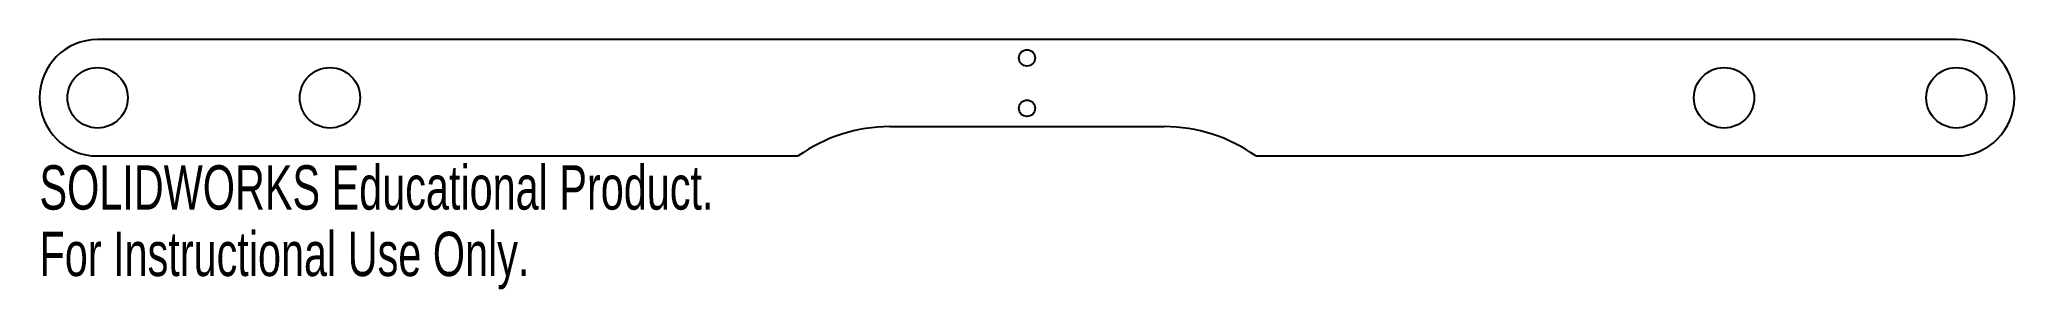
# Model space of a CAD drawing. Header units: millimetres. Extents: x -108 to 108, y -23 to 5.
import ezdxf

# ---------------------------------------------------------------- set-up
doc = ezdxf.new("R2010")
doc.units = ezdxf.units.MM
doc.styles.add('SLDTEXTSTYLE0', font='TXT', dxfattribs={"width": 0.7})

msp = doc.modelspace()

# ---------------------------------------------------------------- linework, layer by layer
at = {"color": 7, "linetype": 'Continuous', "lineweight": 25}
for p, q in [((101.6, 4.75), (-101.6, 4.75)), ((-15, -4.75), (15, -4.75)), ((-101.6, -7.95), (-25, -7.95)), ((25, -7.95), (101.6, -7.95))]:
    msp.add_line(p, q, dxfattribs=at)
for centre, radius in [((0, 2.75), 0.889), ((-101.6, -1.6), 3.3), ((-76.2, -1.6), 3.3), ((76.2, -1.6), 3.3), ((101.6, -1.6), 3.3), ((0, -2.75), 0.889)]:
    msp.add_circle(centre, radius, dxfattribs=at)
for centre, radius, start, end in [((-101.6, -1.6), 6.35, 90, 270), ((101.6, -1.6), 6.35, 270, 90), ((-15, -21.98), 17.23, 90, 125.4893), ((15, -21.98), 17.23, 54.5107, 90)]:
    msp.add_arc(centre, radius, start, end, dxfattribs=at)

# ---------------------------------------------------------------- texts
at = {"color": 7, "linetype": 'Continuous', "char_height": 4.8336, "attachment_point": 1, "style": 'SLDTEXTSTYLE0'}
for s, insert in [('SOLIDWORKS Educational Product.', (-107.95, -8.97)), ('For Instructional Use Only.', (-107.95, -16.22))]:
    msp.add_mtext(s, dxfattribs=dict(at, insert=insert))

doc.saveas('drawing.dxf')
